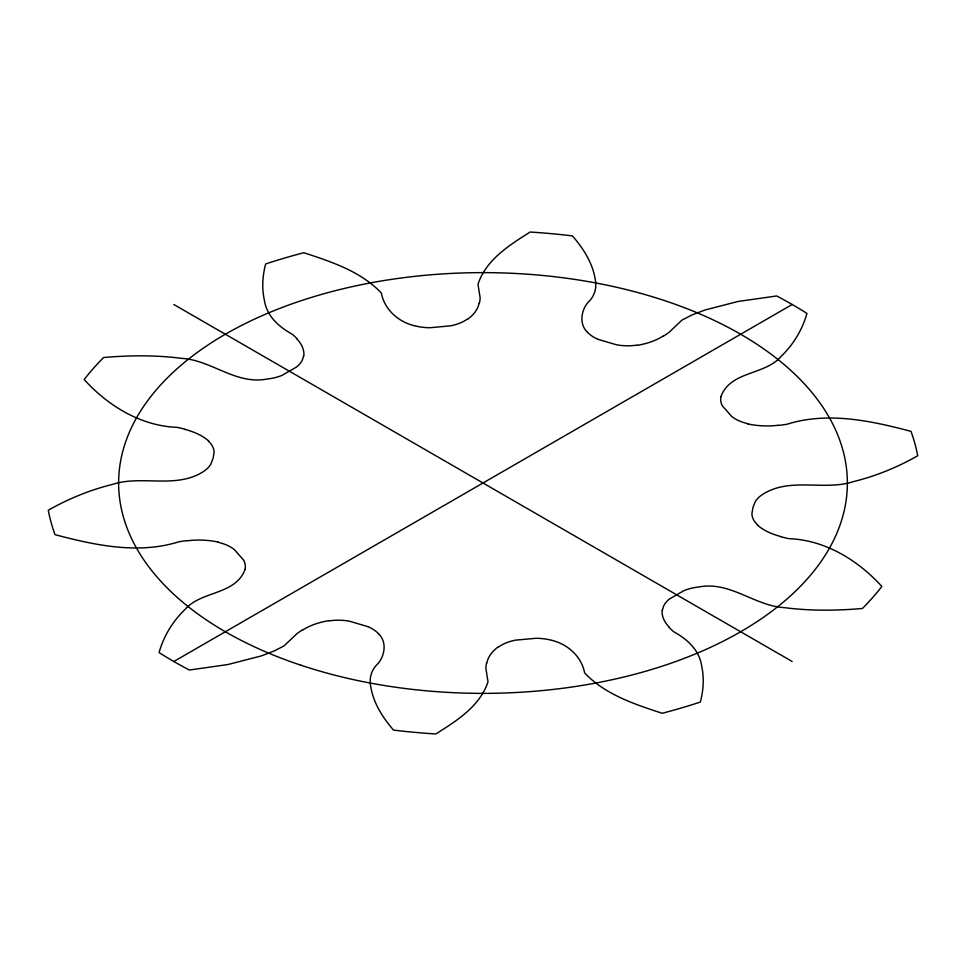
<?xml version="1.0" encoding="UTF-8"?>
<svg xmlns="http://www.w3.org/2000/svg" width="966" height="966" viewBox="0 0 966 966"><rect width="100%" height="100%" fill="white"/><g stroke="black" fill="none" stroke-linecap="round" stroke-linejoin="round"><path stroke-width="1.45" d="M303.565 355.838L302.648 359.207A37.239 21.494 0 0 1 296.622 366.959L281.987 375.388A37.457 21.626 0 0 1 267.135 379.034C235.789 385.096 211.578 360.052 181.572 358.362C155.731 355.005 129.516 355.295 103.591 357.517A437.248 252.44 0 0 0 84.151 379.541C108.071 405.865 140.879 425.97 177.104 427.358A73.295 42.323 0 0 1 185.315 429.315M662.435 610.162L663.352 606.793A37.239 21.494 0 0 1 669.378 599.041L684.013 590.612A37.457 21.626 0 0 1 698.865 586.966C730.211 580.904 754.422 605.948 784.428 607.638C810.269 610.995 836.484 610.705 862.409 608.483A437.248 252.44 0 0 0 881.849 586.459C857.929 560.135 825.121 540.03 788.896 538.642A73.295 42.323 0 0 1 780.685 536.685M245.074 569.409C235.402 595.467 200.759 590.455 184.542 609.993C172.467 621.585 163.616 636.461 159.052 652.557A437.248 252.44 0 0 0 189.324 670.03L227.904 664.536L261.134 655.962L274.03 651.036L283.944 645.964L296.828 633.768A73.295 42.323 0 0 1 302.587 629.868M720.926 396.591C730.598 370.533 765.241 375.545 781.458 356.007C793.533 344.415 802.384 329.539 806.948 313.443A437.248 252.44 0 0 0 776.676 295.97L738.096 301.464L704.866 310.038L691.97 314.964L682.056 320.036L669.172 332.232A73.295 42.323 0 0 1 663.413 336.132M467.303 319.239L463.125 321.654A37.239 21.494 0 0 1 450.361 325.868L429.942 327.728A37.457 21.626 0 0 1 414.209 325.639M498.697 646.761L502.875 644.346A37.239 21.494 0 0 1 515.639 640.132L536.058 638.272A37.457 21.626 0 0 1 551.791 640.361M173.82 661.505L792.18 304.495M637.029 345.188L631.184 345.719A37.239 21.494 0 0 1 616.562 344.802L598.147 339.38M328.971 620.812L334.816 620.281A37.239 21.494 0 0 1 349.438 621.198L367.853 626.62M747.925 423.772L742.649 422.227A37.239 21.494 0 0 1 731.745 416.527L722.387 405.889A37.457 21.626 0 0 1 720.962 396.603M218.075 542.228L223.351 543.773A37.239 21.494 0 0 1 234.255 549.473L243.613 560.111A37.457 21.626 0 0 1 245.038 569.397M414.197 325.651C398.33 321.907 384.408 309.446 381.365 293.072C360.934 271.458 331.386 261.738 303.807 252.73A437.248 252.44 0 0 0 265.662 263.947C262.595 275.515 261.726 287.808 264.249 299.557C266.459 315.797 278.594 326.701 292.167 334.176A73.295 42.323 0 0 1 296.828 338.547M551.803 640.349C567.67 644.093 581.592 656.554 584.635 672.928C605.066 694.542 634.614 704.262 662.193 713.27A437.248 252.44 0 0 0 700.338 702.053C703.405 690.485 704.274 678.192 701.751 666.443C699.541 650.203 687.406 639.299 673.833 631.824A73.295 42.323 0 0 1 669.172 627.453M173.82 304.495L792.18 661.505M757.622 524.985L754.929 521.942A37.239 21.494 0 0 1 751.922 513.634L752.912 507.681L755.17 501.849A37.457 21.626 0 0 1 763.478 493.855C791.214 476.975 824.3 491.211 853.739 481.539C876.138 476.009 897.668 467.158 917.7 455.759A437.248 252.44 0 0 0 910.998 431.355C870.982 420.729 827.693 411.468 787.121 424.207A73.295 42.323 0 0 1 778.475 425.414M208.378 441.015L211.071 444.058A37.239 21.494 0 0 1 214.078 452.366L213.088 458.319L210.829 464.151A37.457 21.626 0 0 1 202.522 472.145C174.786 489.025 141.7 474.789 112.261 484.461C89.862 489.991 68.332 498.842 48.3 510.241A437.248 252.44 0 0 0 55.002 534.645C95.018 545.271 138.307 554.532 178.879 541.793A73.295 42.323 0 0 1 187.525 540.586M587.521 332.352C579.057 324.371 580.977 310.931 587.811 302.587C594.573 296.538 597.133 287.832 595.165 278.981C592.496 262.619 583.09 248.25 572.464 235.897A437.248 252.44 0 0 0 530.177 232.033C509.529 245.014 485.91 259.83 478.001 284.245L480.126 297.842A73.295 42.323 0 0 1 479.438 302.962M378.479 633.648C386.943 641.629 385.023 655.069 378.189 663.413C371.427 669.462 368.867 678.168 370.835 687.019C373.504 703.381 382.91 717.75 393.536 730.103A437.248 252.44 0 0 0 435.823 733.967C456.471 720.986 480.09 706.17 487.999 681.755L485.874 668.158A73.295 42.323 0 0 1 486.562 663.038M486.852 663.062A54.929 31.709 0 0 1 498.468 646.665M367.865 626.608A37.457 21.626 0 0 1 378.443 633.648M302.793 629.977A54.929 31.709 0 0 1 328.899 620.655M187.585 540.755A54.929 31.709 0 0 1 218.183 542.071M185.206 429.472A54.929 31.709 0 0 1 208.62 440.919M296.574 338.631A54.929 31.709 0 0 1 303.867 355.85M479.148 302.938A54.929 31.709 0 0 1 467.532 319.335M598.135 339.392A37.457 21.626 0 0 1 587.557 332.352M663.207 336.023A54.929 31.709 0 0 1 637.101 345.345M778.415 425.245A54.929 31.709 0 0 1 747.817 423.929M780.794 536.528A54.929 31.709 0 0 1 757.38 525.081M669.426 627.369A54.929 31.709 0 0 1 662.133 610.15M300.812 665.188A364.375 210.371 0 0 0 847.375 483A364.375 210.371 0 0 0 300.812 300.812A364.375 210.371 0 0 0 300.812 665.188"/></g></svg>
